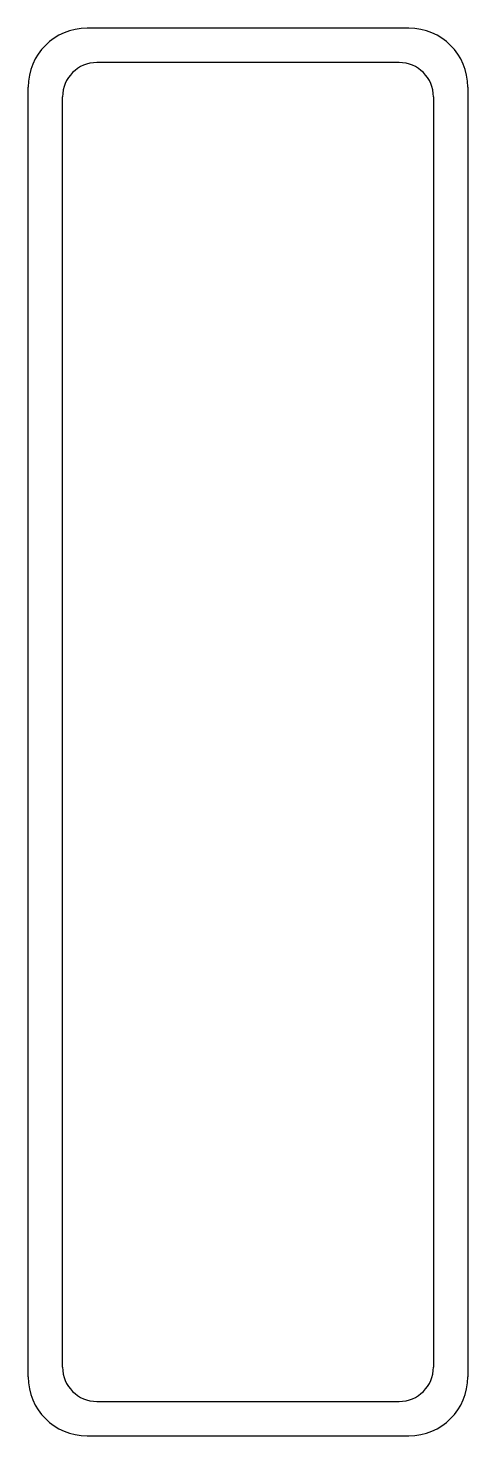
# Model space of a CAD drawing. Header units: metres. Extents: x 0 to 45, y 0 to 143.
import ezdxf

# ---------------------------------------------------------------- set-up
doc = ezdxf.new("R2010")
doc.units = ezdxf.units.M

msp = doc.modelspace()

# ---------------------------------------------------------------- linework, layer by layer
for p, q in [((38.8, 143.4), (6, 143.4)), ((37.8, 139.9), (7, 139.9)), ((0, 6), (0, 137.4)), ((3.5, 7), (3.5, 136.4)), ((41.3, 136.4), (41.3, 7)), ((44.8, 137.4), (44.8, 6)), ((0, 6), (0, 6)), ((7, 3.5), (37.8, 3.5)), ((7, 3.5), (7, 3.5)), ((6, 0), (38.8, 0)), ((6, 0), (6, 0))]:
    msp.add_line(p, q)
for centre, radius, start, end in [((6, 137.4), 6, 90, 180), ((38.8, 137.4), 6, 0, 90), ((7, 136.4), 3.5, 90, 180), ((37.8, 136.4), 3.5, 0, 90), ((6, 6), 6, 180, 270), ((7, 7), 3.5, 180, 270), ((37.8, 7), 3.5, 270, 0), ((38.8, 6), 6, 270, 0)]:
    msp.add_arc(centre, radius, start, end)

doc.saveas('drawing.dxf')
